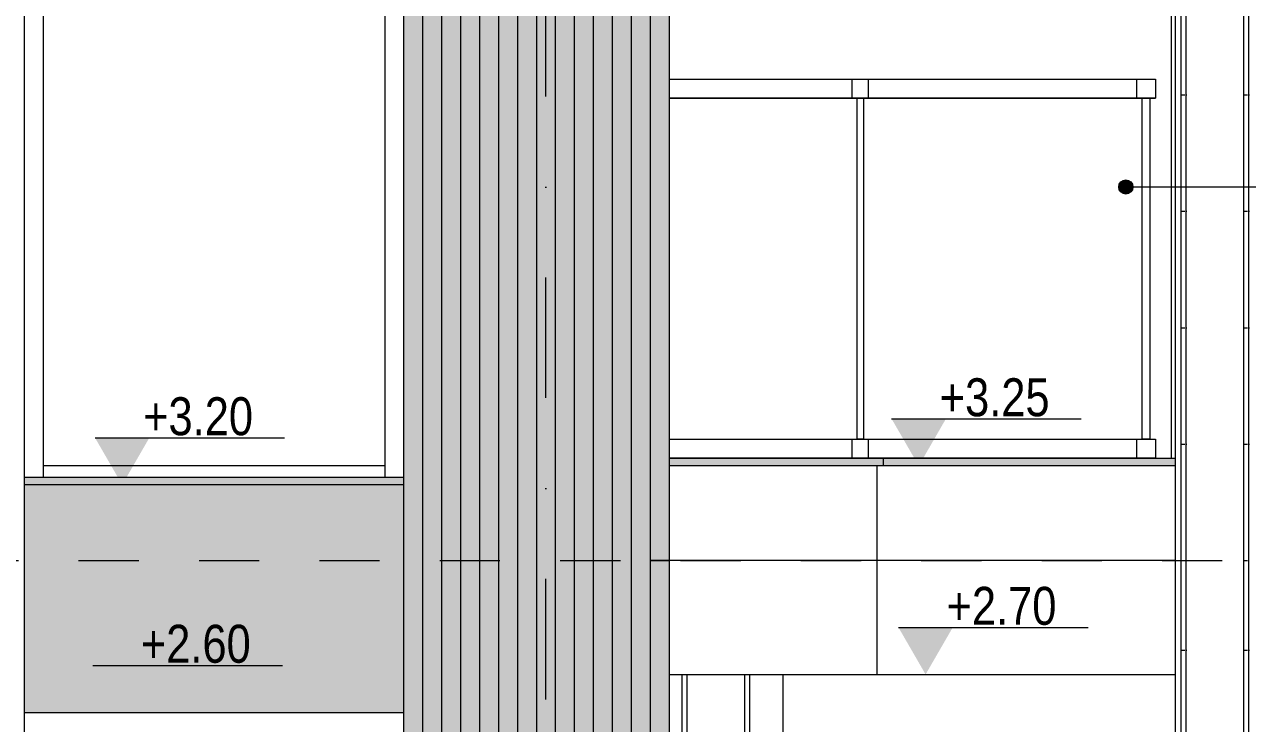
# Model space of a CAD drawing. Header units: centimetres. Extents: x 0 to 25250, y 0 to 2250.
# Drawn here: x 23920.6 to 24243.2, y 1613.6 to 1798 of the extents above; entities that cross this region are included whole.
import ezdxf

# ---------------------------------------------------------------- set-up
doc = ezdxf.new("R2010")
doc.units = ezdxf.units.CM
doc.linetypes.add('24-View-2$0$Dash', pattern=[31.75, 15.875, -15.875])
doc.linetypes.add('24-View-2$0$Dash dot', pattern=[79.375, 31.75, -23.8125, 0, -23.8125])
for name, color, linetype, lineweight in [('A-ANNO-NOTE', 7, 'Continuous', 9), ('A-AREA', 7, 'Continuous', 9), ('A-FLOR-HRAL', 7, 'Continuous', 9), ('A-FLOR-LEVL', 7, 'Continuous', 9), ('A-GLAZ-CWMG', 7, 'Continuous', 9), ('A-WALL', 7, 'Continuous', 9), ('A-WALL-PATT', 7, 'Continuous', 9), ('G-ANNO-DIMS', 7, 'Continuous', 9), ('G-ANNO-TEXT', 7, 'Continuous', 9), ('S-GRID', 7, 'Continuous', 9)]:
    doc.layers.add(name, color=color, linetype=linetype, lineweight=lineweight)
doc.styles.add('24-View-2$0$Arial Narrow', font='ARIALN.TTF', dxfattribs={"height": 9.999999999999998})

# ---------------------------------------------------------------- blocks, each defined once
blk = doc.blocks.new('Rectangular Mullion - TEC_LAMEL-2429880-ИЗТОК')
at = {"layer": 'A-GLAZ-CWMG', "true_color": 0xcfc6ba}
blk.add_hatch(color=9, dxfattribs=at).paths.add_polyline_path([(-201.586755727318, 9.999999999999783), (-201.586755727318, 300.0000000000002), (-206.5867557273182, 300.0000000000002), (-206.5867557273182, 9.999999999999783), (-202.0916878711797, 9.999999999999783)])
at = {"layer": 'A-GLAZ-CWMG'}
for p, q in [((-206.5867557273183, 300), (-201.5867557273183, 300)), ((-206.5867557273183, 300), (-206.5867557273183, 10)), ((-201.5867557273183, 300), (-201.5867557273183, 10)), ((-201.5867557273183, 10), (-206.5867557273183, 10))]:
    blk.add_line(p, q, dxfattribs=at)
blk = doc.blocks.new('Rectangular Mullion - TEC_LAMEL-2375260-ИЗТОК')
at = {"layer": 'A-GLAZ-CWMG', "true_color": 0xcfc6ba}
blk.add_hatch(color=9, dxfattribs=at).paths.add_polyline_path([(-201.586755727318, 300.0000000000002), (-201.586755727318, 531.3235089938224), (-206.5867557273182, 531.3235089938224), (-206.5867557273182, 300.0000000000002), (-202.0916878711797, 300.0000000000002)])
at = {"layer": 'A-GLAZ-CWMG'}
for p, q in [((-206.5867557273183, 531.3235089938221), (-201.5867557273183, 531.3235089938221)), ((-206.5867557273183, 531.3235089938221), (-206.5867557273183, 300)), ((-201.5867557273183, 531.3235089938221), (-201.5867557273183, 530.2463385160082)), ((-201.5867557273183, 527.6805781072693), (-201.5867557273183, 300)), ((-201.5867557273183, 300), (-206.5867557273183, 300))]:
    blk.add_line(p, q, dxfattribs=at)
blk = doc.blocks.new('Rectangular Mullion - TEC_LAMEL-2372754-ИЗТОК')
at = {"layer": 'A-GLAZ-CWMG', "true_color": 0xcfc6ba}
blk.add_hatch(color=9, dxfattribs=at).paths.add_polyline_path([(-206.5867558476001, 9.999999999999783), (-206.5867558476001, 532.0000000000006), (-211.5867558476003, 532.0000000000006), (-211.5867558476003, 9.999999999999783), (-208.330084602641, 9.999999999999783)])
at = {"layer": 'A-GLAZ-CWMG'}
for p, q in [((-211.5867558476004, 532), (-211.5867558476004, 10)), ((-206.5867558476004, 532), (-206.5867558476004, 10))]:
    blk.add_line(p, q, dxfattribs=at)
blk = doc.blocks.new('Rectangular Mullion - TEC_DOGRAMA_TERASI_EX-2432441-ИЗТОК')
at = {"layer": 'A-GLAZ-CWMG'}
for p, q in [((-366.586755727317, 322.0000000000001), (-366.586755727317, 325.0000000000001)), ((-276.5867557272762, 325.0000000000001), (-366.586755727317, 325.0000000000001)), ((-276.5867557272762, 325.0000000000001), (-276.5867557272762, 322.0000000000001))]:
    blk.add_line(p, q, dxfattribs=at)
blk = doc.blocks.new('Rectangular Mullion - TEC_DOGRAMA_TERASI_EX-2432468-ИЗТОК')
at = {"layer": 'A-GLAZ-CWMG'}
for p, q in [((-271.5867559544112, 570.8956931882201), (-276.5867557273073, 570.8956931882193)), ((-276.5867557273073, 570.8956931882193), (-276.5867557272765, 322.0000000000002))]:
    blk.add_line(p, q, dxfattribs=at)
blk = doc.blocks.new('Rectangular Mullion - TEC_DOGRAMA_TERASI_EX-2432469-ИЗТОК')
at = {"layer": 'A-GLAZ-CWMG'}
for p, q in [((-366.5867557273162, 570.8956931882193), (-371.5867557273162, 570.8956931882192)), ((-366.586755727317, 322.0000000000002), (-366.5867557273162, 570.8956931882193))]:
    blk.add_line(p, q, dxfattribs=at)
blk = doc.blocks.new('Railing - Railing-2498288-ИЗТОК')
at = {"layer": 'A-FLOR-HRAL', "color": 251, "true_color": 0x666666}
for p, q in [((-201.5867557273161, 427.0000000000001), (-153.2627028426269, 427.0000000000001)), ((-153.262702842627, 422.0000000000001), (-153.262702842627, 427.0000000000001)), ((-153.262702842627, 427.0000000000001), (-78.24493282601692, 427.0000000000001)), ((-153.262702842627, 427.0000000000001), (-149.0927217299879, 427.0000000000001)), ((-78.24493282601694, 422.0000000000001), (-78.24493282601694, 427.0000000000001)), ((-78.24493282601692, 427.0000000000001), (-73.3261963069641, 427.0000000000001)), ((-201.5867557273161, 422.0000000000002), (-150.3437160637797, 422.0000000000002)), ((-152.0117085088353, 332.0000000000002), (-152.0117085088353, 422.0000000000003)), ((-150.3437160637797, 422.0000000000002), (-74.80181726268002, 422.0000000000002)), ((-149.0927217299879, 422.0000000000001), (-150.3437160637794, 422.0000000000001)), ((-76.76931187030117, 332.0000000000002), (-76.76931187030117, 422.0000000000002)), ((-73.3261963069641, 422.0000000000001), (-74.80181726268007, 422.0000000000001)), ((-201.5867557273161, 332.0000000000002), (-150.3437160637797, 332.0000000000002)), ((-153.262702842627, 327.0000000000001), (-153.262702842627, 332.0000000000001)), ((-150.3437160637797, 332.0000000000002), (-74.80181726268002, 332.0000000000002)), ((-150.3437160637794, 332.0000000000001), (-149.0927217299879, 332.0000000000001)), ((-78.24493282601694, 327.0000000000001), (-78.24493282601694, 332.0000000000001)), ((-74.80181726268006, 332.0000000000001), (-73.3261963069641, 332.0000000000001)), ((-170.8997042138742, 327.0000000000001), (-154.1753277820011, 327.0000000000001)), ((-145.0013693341953, 327.0000000000001), (-73.3261963069641, 327.0000000000001))]:
    blk.add_line(p, q, dxfattribs=at)
at = {"layer": 'A-FLOR-HRAL'}
for p, q in [((-201.5867557273161, 427.0000000000001), (-149.0927217299879, 427.0000000000001)), ((-149.0927217299879, 427.0000000000001), (-73.3261963069641, 427.0000000000001)), ((-149.0927217299879, 427.0000000000001), (-149.0927217299879, 422.0000000000001)), ((-73.3261963069641, 427.0000000000001), (-73.3261963069641, 422.0000000000001)), ((-201.5867557273161, 422.0000000000001), (-149.0927217299879, 422.0000000000001)), ((-150.3437160637797, 422.0000000000002), (-150.3437160637797, 332.0000000000002)), ((-149.0927217299879, 422.0000000000001), (-73.3261963069641, 422.0000000000001)), ((-74.80181726268002, 422.0000000000002), (-74.80181726268002, 332.0000000000002)), ((-201.5867557273161, 332.0000000000001), (-149.0927217299879, 332.0000000000001)), ((-149.0927217299879, 332.0000000000001), (-73.3261963069641, 332.0000000000001)), ((-149.0927217299879, 332.0000000000001), (-149.0927217299879, 327.0000000000001)), ((-73.3261963069641, 332.0000000000001), (-73.3261963069641, 327.0000000000001))]:
    blk.add_line(p, q, dxfattribs=at)
at = {"layer": 'A-FLOR-HRAL', "color": 253, "true_color": 0xa3a3a3}
for p, q in [((-153.2627028426269, 422.0000000000001), (-201.5867557273161, 422.0000000000001)), ((-152.0117085088353, 422.0000000000003), (-201.5867557273161, 422.0000000000003)), ((-78.24493282601694, 422.0000000000001), (-153.262702842627, 422.0000000000001)), ((-150.3437160637794, 422.0000000000001), (-153.262702842627, 422.0000000000001)), ((-76.76931187030117, 422.0000000000002), (-152.0117085088353, 422.0000000000002)), ((-152.0117085088353, 422.0000000000002), (-150.3437160637797, 422.0000000000002)), ((-74.80181726268007, 422.0000000000001), (-78.24493282601694, 422.0000000000001)), ((-76.76931187030117, 422.0000000000002), (-74.80181726268002, 422.0000000000002)), ((-201.5867557273161, 332.0000000000002), (-152.0117085088353, 332.0000000000002)), ((-201.5867557273161, 332.0000000000001), (-153.2627028426269, 332.0000000000001)), ((-153.262702842627, 332.0000000000001), (-78.24493282601692, 332.0000000000001)), ((-153.262702842627, 332.0000000000001), (-150.3437160637794, 332.0000000000001)), ((-150.3437160637797, 332.0000000000002), (-152.0117085088353, 332.0000000000002)), ((-152.0117085088353, 332.0000000000002), (-76.76931187030117, 332.0000000000002)), ((-78.24493282601692, 332.0000000000001), (-74.80181726268006, 332.0000000000001)), ((-74.80181726268002, 332.0000000000002), (-76.76931187030117, 332.0000000000002)), ((-158.3453088946401, 327.0000000000001), (-201.5867557273161, 327.0000000000001)), ((-154.1753277820011, 327.0000000000001), (-149.0927217299879, 327.0000000000001)), ((-149.0927217299879, 327.0000000000001), (-145.0013693341953, 327.0000000000001)), ((-78.24493282601694, 327.0000000000001), (-145.0013693341953, 327.0000000000001)), ((-73.3261963069641, 327.0000000000001), (-78.24493282601694, 327.0000000000001))]:
    blk.add_line(p, q, dxfattribs=at)
at = {"layer": 'A-FLOR-HRAL', "color": 9, "true_color": 0xc7c7c7}
for p, q in [((-153.2627028426269, 327.0000000000001), (-158.3453088946401, 327.0000000000001)), ((-145.0013693341953, 327.0000000000001), (-153.262702842627, 327.0000000000001)), ((-149.0927217299879, 327.0000000000001), (-153.262702842627, 327.0000000000001))]:
    blk.add_line(p, q, dxfattribs=at)
blk = doc.blocks.new('Spot Elevations - ELEVATION_PROJECT-150941-ИЗТОК')
at = {"layer": 'A-ANNO-NOTE'}
blk.add_hatch(color=256, dxfattribs=at).paths.add_polyline_path([(-1102.751704282042, 748.1659504680367), (-1088.441270330344, 748.1659504680366), (-1095.596487306193, 735.7727511266868)])
blk.add_line((-1102.751704282042, 748.1659504680367), (-1052.751704282042, 748.1659504680365), dxfattribs=at)

msp = doc.modelspace()

# ---------------------------------------------------------------- hatches: boundary and pattern name
at = {"layer": 'A-WALL-PATT', "true_color": 0x8b8b8b}
h = msp.add_hatch(dxfattribs=at)
h.set_pattern_fill('FP2_21', color=252, style=0, pattern_type=2)
h.set_pattern_definition([(0, (20607.94906137185, 1656.557239899185), (16.51, 30.709), [0.8382, -15.672]), (90, (20591.43906137185, 1656.557239899185), (-16.51, 30.709), [30.709, 0]), (90, (20592.70906137185, 1656.557239899185), (-16.51, 30.709), [30.709, 0])])
h.paths.add_polyline_path([(23730.61930541744, 1656.557239899185), (23920.61930564453, 1656.557239899185), (23920.61930541744, 1916.434655043264), (23730.61930541744, 1916.434655043264), (23730.61930541744, 1663.614773689382)])
h = msp.add_hatch(dxfattribs=at)
h.set_pattern_fill('FP2_24', color=252, style=0, pattern_type=2)
h.set_pattern_definition([(0, (14616.88206137185, 1656.557239899185), (16.51, 30.709), [0.8382, -15.672]), (90, (14600.37206137185, 1656.557239899185), (-16.51, 30.709), [30.709, 0]), (90, (14601.64206137185, 1656.557239899185), (-16.51, 30.709), [30.709, 0])])
h.paths.add_polyline_path([(24224.11930564453, 1656.557239899185), (24302.68616814522, 1656.557239899185), (24302.68616814522, 1916.434655043264), (24224.11930564453, 1916.434655043264), (24224.11930564453, 1886.803578408146), (24225.61930567506, 1886.803578408146), (24225.58207898738, 1884.23781813868), (24224.11930564453, 1884.23781813868), (24224.11930564453, 1677.719607704763)])
at = {"layer": 'A-WALL-PATT', "lineweight": 5, "true_color": 0x787878}
h = msp.add_hatch(color=8, dxfattribs=at)
h.paths.add_polyline_path([(23530.61930564453, 1656.557239899185), (23535.61930564453, 1656.557239899185), (23535.61930564453, 1888.557239899185), (23530.61930564453, 1888.557239899185), (23530.61930564453, 1663.614773689382)])
h.paths.add_polyline_path([(23540.61930564453, 1656.557239899185), (23545.61930564453, 1656.557239899185), (23545.61930564453, 1888.557239899185), (23540.61930564453, 1888.557239899185), (23540.61930564453, 1663.614773689382)])
h.paths.add_polyline_path([(23700.61930564453, 1656.557239899185), (23705.61930564453, 1656.557239899185), (23705.61930564453, 1888.557239899185), (23700.61930564453, 1888.557239899185), (23700.61930564453, 1663.614773689382)])
h.paths.add_polyline_path([(23695.61930564453, 1656.557239899185), (23695.61930564453, 1888.557239899185), (23690.61930564453, 1888.557239899185), (23690.61930564453, 1656.557239899185)])
h.paths.add_polyline_path([(23685.61930564453, 1656.557239899185), (23685.61930564453, 1888.557239899185), (23680.61930564453, 1888.557239899185), (23680.61930564453, 1656.557239899185)])
h.paths.add_polyline_path([(23675.61930564453, 1656.557239899185), (23675.61930564453, 1888.557239899185), (23670.61930564453, 1888.557239899185), (23670.61930564453, 1656.557239899185), (23672.14179249277, 1656.557239899185)])
h.paths.add_polyline_path([(23555.61930564453, 1656.557239899185), (23555.61930564453, 1888.557239899185), (23550.61930564453, 1888.557239899185), (23550.61930564453, 1656.557239899185)])
h.paths.add_polyline_path([(23560.61930564453, 1656.557239899185), (23565.61930564453, 1656.557239899185), (23565.61930564453, 1888.557239899185), (23560.61930564453, 1888.557239899185), (23560.61930564453, 1663.614773689382)])
h.paths.add_polyline_path([(23570.61930564453, 1656.557239899185), (23575.61930564453, 1656.557239899185), (23575.61930564453, 1888.557239899185), (23570.61930564453, 1888.557239899185), (23570.61930564453, 1663.614773689382)])
h.paths.add_polyline_path([(23665.61930564453, 1656.557239899185), (23665.61930564453, 1888.557239899185), (23660.61930564453, 1888.557239899185), (23660.61930564453, 1656.557239899185)])
h.paths.add_polyline_path([(23650.61930564453, 1656.557239899185), (23655.61930564453, 1656.557239899185), (23655.61930564453, 1888.557239899185), (23650.61930564453, 1888.557239899185), (23650.61930564453, 1661.127856228764)])
h.paths.add_polyline_path([(23645.61930564453, 1656.557239899185), (23645.61930564453, 1888.557239899185), (23640.61930564453, 1888.557239899185), (23640.61930564453, 1656.557239899185)])
h.paths.add_polyline_path([(23635.61930564453, 1656.557239899185), (23635.61930564453, 1888.557239899185), (23630.61930564453, 1888.557239899185), (23630.61930564453, 1656.557239899185)])
h.paths.add_polyline_path([(23625.61930564453, 1656.557239899185), (23625.61930564453, 1888.557239899185), (23620.61930564453, 1888.557239899185), (23620.61930564453, 1656.557239899185), (23622.23461864108, 1656.557239899185)])
h.paths.add_polyline_path([(23615.61930564453, 1656.557239899185), (23615.61930564453, 1888.557239899185), (23610.61930564453, 1888.557239899185), (23610.61930564453, 1656.557239899185)])
h.paths.add_polyline_path([(23600.61930564453, 1656.557239899185), (23605.61930564453, 1656.557239899185), (23605.61930564453, 1888.557239899185), (23600.61930564453, 1888.557239899185), (23600.61930564453, 1658.271221022777)])
h.paths.add_polyline_path([(23715.61930564453, 1656.557239899185), (23715.61930564453, 1888.557239899185), (23710.61930564453, 1888.557239899185), (23710.61930564453, 1656.557239899185)])
h.paths.add_polyline_path([(23720.61930564453, 1656.557239899185), (23730.61930541744, 1656.557239899185), (23730.61930541744, 1888.557239899185), (23720.61930564453, 1888.557239899185), (23720.61930564453, 1663.614773689382)])
h.paths.add_polyline_path([(23920.61930564453, 1656.557239899185), (24020.61930552425, 1656.557239899185), (24020.61930552425, 1676.553686341093), (23920.61930564453, 1676.553686341093), (23920.61930564453, 1663.614773689382)])
h.paths.add_polyline_path([(23580.61930564453, 1656.557239899185), (23585.61930564453, 1656.557239899185), (23585.61930564453, 1888.557239899185), (23580.61930564453, 1888.557239899185), (23580.61930564453, 1657.128566940382)])
h.paths.add_polyline_path([(23590.61930564453, 1656.557239899185), (23595.61930564453, 1656.557239899185), (23595.61930564453, 1888.557239899185), (23590.61930564453, 1888.557239899185), (23590.61930564453, 1657.69989398158)])
h.paths.add_polyline_path([(24030.61930552425, 1656.557239899185), (24030.61930552425, 1888.557239899185), (24025.61930552425, 1888.557239899185), (24025.61930552425, 1656.557239899185)])
h.paths.add_polyline_path([(24035.61930552425, 1656.557239899185), (24040.61930552425, 1656.562356681691), (24040.61930552425, 1888.557239899185), (24035.61930552425, 1888.557239899185), (24035.61930552425, 1656.562356681691)])
h = msp.add_hatch(color=8, dxfattribs=at)
h.paths.add_polyline_path([(24045.61930564457, 1656.557239899185), (24050.61930552425, 1656.557239899185), (24050.61930552425, 1888.557239899185), (24045.61930564457, 1888.557239899185), (24045.61930564457, 1656.562356681691)])
h.paths.add_polyline_path([(24080.61930552425, 1656.557239899185), (24080.61930552425, 1888.557239899185), (24075.61930552425, 1888.557239899185), (24075.61930552425, 1656.557239899185)])
h.paths.add_polyline_path([(24070.61930552425, 1656.557239899185), (24070.61930552425, 1888.557239899185), (24065.61930552425, 1888.557239899185), (24065.61930552425, 1656.557239899185)])
h.paths.add_polyline_path([(24055.61930552425, 1656.557239899185), (24060.61930552425, 1656.557239899185), (24060.61930552425, 1888.557239899185), (24055.61930552425, 1888.557239899185), (24055.61930552425, 1663.614773689382)])
at = {"layer": 'A-WALL-PATT', "lineweight": 5, "true_color": 0xebebeb}
for points in [[(24121.30635715798, 1681.557239899185), (24147.20469203766, 1681.557239899185), (24147.20469203766, 1683.557239899185), (24090.61930564453, 1683.557239899185), (24090.61930564453, 1681.557239899185), (24096.35277023213, 1681.557239899185)], [(24224.11930564453, 1681.557239899185), (24224.11930564453, 1683.557239899185), (24147.20469203766, 1683.557239899185), (24147.20469203766, 1681.557239899185)], [(24020.61930564457, 1676.557239899185), (24020.61930552425, 1678.557239899185), (23920.61930564453, 1678.557239899185), (23920.61930564453, 1676.557239899185), (23971.58483560291, 1676.557239899185)]]:
    msp.add_hatch(color=7, dxfattribs=at).paths.add_polyline_path(points)
at = {"layer": 'A-WALL-PATT', "true_color": 0x787878}
h = msp.add_hatch(color=8, dxfattribs=at)
h.paths.add_polyline_path([(23622.23461864108, 1366.557239899185), (23625.61930564453, 1366.557239899185), (23625.61930564453, 1656.557239899185), (23620.61930564453, 1656.557239899185), (23620.61930564453, 1366.557239899185)])
h.paths.add_polyline_path([(24025.61930552425, 1366.557239899185), (24030.61930552425, 1366.557239899185), (24030.61930552425, 1656.557239899185), (24025.61930552425, 1656.557239899185), (24025.61930552425, 1367.413259366373)])
h.paths.add_polyline_path([(23610.61930564453, 1366.557239899185), (23615.61930564453, 1366.557239899185), (23615.61930564453, 1656.557239899185), (23610.61930564453, 1656.557239899185), (23610.61930564453, 1367.413259366373)])
h.paths.add_polyline_path([(23605.61930564453, 1366.557239899185), (23605.61930564453, 1656.557239899185), (23600.61930564453, 1656.557239899185), (23600.61930564453, 1366.557239899185), (23603.51942844669, 1366.557239899185)])
h.paths.add_polyline_path([(23595.61930564453, 1366.557239899185), (23595.61930564453, 1656.557239899185), (23590.61930564453, 1656.557239899185), (23590.61930564453, 1366.557239899185)])
h.paths.add_polyline_path([(23584.80423825231, 1366.557239899185), (23585.61930564453, 1366.557239899185), (23585.61930564453, 1656.557239899185), (23580.61930564453, 1656.557239899185), (23580.61930564453, 1366.557239899185)])
h.paths.add_polyline_path([(23575.61930564453, 1366.557239899185), (23575.61930564453, 1656.557239899185), (23570.61930564453, 1656.557239899185), (23570.61930564453, 1366.557239899185), (23572.32744478939, 1366.557239899185)])
h.paths.add_polyline_path([(24035.61930552425, 1366.557239899185), (24040.61930552425, 1366.557239899185), (24040.61930552425, 1656.557239899185), (24035.61930552425, 1656.557239899185), (24035.61930552425, 1367.413259366373)])
h.paths.add_polyline_path([(23645.61930564453, 1616.557239899185), (23645.61930564453, 1656.557239899185), (23640.61930564453, 1656.557239899185), (23640.61930564453, 1616.557239899185)])
h.paths.add_polyline_path([(23650.61930564453, 1616.557239899185), (23655.61930564453, 1616.557239899185), (23655.61930564453, 1656.557239899185), (23650.61930564453, 1656.557239899185), (23650.61930564453, 1621.300271643237)])
h.paths.add_polyline_path([(23660.61930564453, 1616.557239899185), (23665.61930564453, 1616.557239899185), (23665.61930564453, 1656.557239899185), (23660.61930564453, 1656.557239899185), (23660.61930564453, 1621.300271643237)])
h.paths.add_polyline_path([(23672.14179249277, 1616.557239899185), (23675.61930564453, 1616.557239899185), (23675.61930564453, 1656.557239899185), (23670.61930564453, 1656.557239899185), (23670.61930564453, 1616.557239899185)])
h.paths.add_polyline_path([(23722.04896634446, 1616.557239899185), (23730.61930541744, 1616.557239899185), (23730.61930541744, 1656.557239899185), (23720.61930564453, 1656.557239899185), (23720.61930564453, 1616.557239899185)])
h.paths.add_polyline_path([(23680.61930564453, 1616.557239899185), (23685.61930564453, 1616.557239899185), (23685.61930564453, 1656.557239899185), (23680.61930564453, 1656.557239899185), (23680.61930564453, 1621.300271643237)])
h.paths.add_polyline_path([(23690.61930564453, 1616.557239899185), (23695.61930564453, 1616.557239899185), (23695.61930564453, 1656.557239899185), (23690.61930564453, 1656.557239899185), (23690.61930564453, 1617.774063139392)])
h.paths.add_polyline_path([(23635.61930564453, 1616.557239899185), (23635.61930564453, 1656.557239899185), (23630.61930564453, 1656.557239899185), (23630.61930564453, 1616.557239899185), (23634.711412104, 1616.557239899185)])
h.paths.add_polyline_path([(23705.61930564453, 1616.557239899185), (23705.61930564453, 1656.557239899185), (23700.61930564453, 1656.557239899185), (23700.61930564453, 1616.557239899185)])
h.paths.add_polyline_path([(23996.53842252875, 1616.557239899185), (24020.61930552425, 1616.557240070082), (24020.61930552425, 1656.557239899185), (23920.61930564453, 1656.557239899185), (23920.61930564453, 1616.557239971855), (23984.06162906583, 1616.557239899185)])
h.paths.add_polyline_path([(23710.61930564453, 1616.557239899185), (23715.61930564453, 1616.557239899185), (23715.61930564453, 1656.557239899185), (23710.61930564453, 1656.557239899185), (23710.61930564453, 1621.300271643237)])
at = {"layer": 'A-WALL-PATT', "true_color": 0x8b8b8b}
h = msp.add_hatch(dxfattribs=at)
h.set_pattern_fill('FP2_20', color=252, style=0, pattern_type=2)
h.set_pattern_definition([(0, (21020.69906137185, 1356.557239899185), (16.51, 30.709), [0.8382, -15.672]), (90, (21004.18906137185, 1356.557239899185), (-16.51, 30.709), [30.709, 0]), (90, (21005.45906137185, 1356.557239899185), (-16.51, 30.709), [30.709, 0])])
h.paths.add_polyline_path([(23730.61930541744, 1356.557239899185), (23920.61930564453, 1356.557239899185), (23920.61930564453, 1656.557239899185), (23730.61930541744, 1656.557239899185), (23730.61930541744, 1367.413259366373)])
at = {"layer": 'A-WALL-PATT', "lineweight": 5, "true_color": 0x787878}
h = msp.add_hatch(color=8, dxfattribs=at)
h.paths.add_polyline_path([(24045.61930564453, 1366.557239899185), (24050.61930552425, 1366.557239899185), (24050.61930552425, 1656.557239899185), (24045.61930564453, 1656.557239899185), (24045.61930564453, 1367.413259366373)])
h.paths.add_polyline_path([(24055.61930552425, 1366.557239899185), (24060.61930552425, 1366.557239899185), (24060.61930552425, 1656.557239899185), (24055.61930552425, 1656.557239899185), (24055.61930552425, 1367.413259366373)])
h.paths.add_polyline_path([(24065.61930552425, 1366.557239899185), (24070.61930552425, 1366.557239899185), (24070.61930552425, 1656.557239899185), (24065.61930552425, 1656.557239899185), (24065.61930552425, 1367.413259366373)])
h.paths.add_polyline_path([(24077.63758003775, 1366.557239899185), (24080.61930552425, 1366.557239899185), (24080.61930552425, 1656.557239899185), (24075.61930552425, 1656.557239899185), (24075.61930552425, 1366.557239899185)])
at = {"layer": 'A-WALL-PATT', "true_color": 0x8b8b8b}
h = msp.add_hatch(dxfattribs=at)
h.set_pattern_fill('FP2_23', color=252, style=0, pattern_type=2)
h.set_pattern_definition([(0, (17836.33206137185, 1356.557239899185), (16.51, 30.709), [0.8382, -15.672]), (90, (17819.82206137185, 1356.557239899185), (-16.51, 30.709), [30.709, 0]), (90, (17821.09206137185, 1356.557239899185), (-16.51, 30.709), [30.709, 0])])
h.paths.add_polyline_path([(24271.02787871304, 1361.557239899185), (24302.68616814522, 1361.557239899185), (24302.68616814522, 1656.557239899185), (24224.11930564453, 1656.557239899185), (24224.11930564453, 1361.557239899185)])
h = msp.add_hatch(dxfattribs=at)
h.set_pattern_fill('FP2_22', color=252, style=0, pattern_type=2)
h.set_pattern_definition([(0, (24110.59606137185, 1356.557239899185), (16.51, 30.709), [0.8382, -15.672]), (90, (24094.08606137185, 1356.557239899185), (-16.51, 30.709), [30.709, 0]), (90, (24095.35606137185, 1356.557239899185), (-16.51, 30.709), [30.709, 0])])
h.paths.add_polyline_path([(24112.61930564454, 1361.557239899185), (24112.61930564454, 1423.557239899185), (24115.6193056445, 1423.557239899185), (24115.6193056445, 1626.557239899185), (24090.61930564453, 1626.557239899185), (24090.61930564463, 1361.557239899185), (24096.35277023213, 1361.557239899185)])
at = {"layer": 'G-ANNO-TEXT'}
h = msp.add_hatch(color=256, dxfattribs=at)
edge = h.paths.add_edge_path()
edge.add_arc((24211.08301815227, 1755.102159160289), 1.874999999999986, 0, 360)

# ---------------------------------------------------------------- linework, layer by layer
at = {"layer": 'A-AREA'}
for p, q in [((24150.61930564457, 1656.557239899185), (24090.61930564453, 1656.557239899185)), ((24224.11930564453, 1656.557239899185), (24145.5366995926, 1656.557239899185))]:
    msp.add_line(p, q, dxfattribs=at)
at = {"layer": 'A-FLOR-LEVL', "linetype": '24-View-2$0$Dash'}
msp.add_line((22918.90578867697, 1656.557239899185), (24452.98153889264, 1656.557239899185), dxfattribs=at)
at = {"layer": 'A-WALL'}
for p, q in [((23920.61930564453, 1356.557239899185), (23920.61930564453, 1916.441469878006)), ((24224.11930564453, 1884.237818138679), (24224.11930564453, 1361.557239899185)), ((24223.10981943946, 1683.557239899185), (24223.10981943946, 1881.8018929767)), ((24224.11930564453, 1681.557239899185), (24090.61930564453, 1681.557239899185)), ((24138.03073358985, 1683.557239899185), (24224.11930564453, 1683.557239899185)), ((24145.5366995926, 1626.557239899185), (24145.5366995926, 1681.557239899185)), ((24147.20469203765, 1681.557239899185), (24147.20469203765, 1683.557239899185)), ((23920.61930564453, 1678.557239899185), (24020.61930564457, 1678.557239899185)), ((24020.61930552425, 1676.557239899185), (23920.61930564453, 1676.557239899185)), ((24090.61930564453, 1626.557239899185), (24224.11930564453, 1626.557239899185)), ((24120.6193056445, 1626.557239899185), (24120.6193056445, 1423.557239899185)), ((23920.61930564453, 1616.557239899185), (24020.61930541744, 1616.557239899185))]:
    msp.add_line(p, q, dxfattribs=at)
at = {"layer": 'A-WALL', "color": 253, "true_color": 0xa3a3a3}
msp.add_line((24090.61930564453, 1683.557239899185), (24138.03073358985, 1683.557239899185), dxfattribs=at)
at = {"layer": 'G-ANNO-TEXT'}
msp.add_line((24211.08301815227, 1755.102159160289), (24315.28113542935, 1755.102159160289), dxfattribs=at)
msp.add_circle((24211.08301815227, 1755.102159160289), 1.874999999999986, dxfattribs=at)
at = {"layer": 'S-GRID', "color": 1, "linetype": '24-View-2$0$Dash dot', "lineweight": 18, "true_color": 0xff0000}
msp.add_line((24058.11930564453, 1381.557239899185), (24058.11930564453, 2007.061818371517), dxfattribs=at)

# ---------------------------------------------------------------- block references
at = {"layer": 'A-FLOR-HRAL'}
msp.add_blockref('Railing - Railing-2498288-ИЗТОК', (24292.20606137185, 1356.557239899185), dxfattribs=at)
at = {"layer": 'A-GLAZ-CWMG'}
for name, p in [('Rectangular Mullion - TEC_DOGRAMA_TERASI_EX-2432469-ИЗТОК', (24292.20606137185, 1356.557239899185)), ('Rectangular Mullion - TEC_DOGRAMA_TERASI_EX-2432468-ИЗТОК', (24292.20606137185, 1356.557239899185)), ('Rectangular Mullion - TEC_LAMEL-2372754-ИЗТОК', (24232.20606137185, 1356.557239899185)), ('Rectangular Mullion - TEC_LAMEL-2372754-ИЗТОК', (24242.20606137185, 1356.557239899185)), ('Rectangular Mullion - TEC_LAMEL-2372754-ИЗТОК', (24252.20606137185, 1356.557239899185)), ('Rectangular Mullion - TEC_LAMEL-2372754-ИЗТОК', (24262.20606137185, 1356.557239899185)), ('Rectangular Mullion - TEC_LAMEL-2372754-ИЗТОК', (24272.20606137185, 1356.557239899185)), ('Rectangular Mullion - TEC_LAMEL-2372754-ИЗТОК', (24282.20606137185, 1356.557239899185)), ('Rectangular Mullion - TEC_LAMEL-2372754-ИЗТОК', (24292.20606137185, 1356.557239899185)), ('Rectangular Mullion - TEC_LAMEL-2375260-ИЗТОК', (24292.20606137185, 1356.557239899185)), ('Rectangular Mullion - TEC_DOGRAMA_TERASI_EX-2432441-ИЗТОК', (24292.20606137185, 1356.557239899185)), ('Rectangular Mullion - TEC_LAMEL-2429880-ИЗТОК', (24292.20606137185, 1356.557239899185))]:
    msp.add_blockref(name, p, dxfattribs=at)
at = {"layer": 'G-ANNO-DIMS'}
for p in [(25252.07475192746, 945.7844887724975), (25041.99064927521, 940.7844887724975), (25253.88053054818, 890.7844887724975), (25041.38739269904, 880.7844887724975)]:
    msp.add_blockref('Spot Elevations - ELEVATION_PROJECT-150941-ИЗТОК', p, dxfattribs=at)

# ---------------------------------------------------------------- texts
at = {"layer": 'G-ANNO-DIMS', "char_height": 9.999999999999998, "width": 34.7535858178888, "attachment_point": 1, "line_spacing_factor": 0.9746961653507236, "style": '24-View-2$0$Arial Narrow'}
for s, insert in [('+3.25', (24161.99760386381, 1704.643777756129)), ('+3.20', (23951.91350121157, 1699.643777756129)), ('+2.70', (24163.80338248453, 1649.643777756129)), ('+2.60', (23951.31024463539, 1639.643777756129))]:
    msp.add_mtext(s, dxfattribs=dict(at, insert=insert))

doc.saveas('drawing.dxf')
